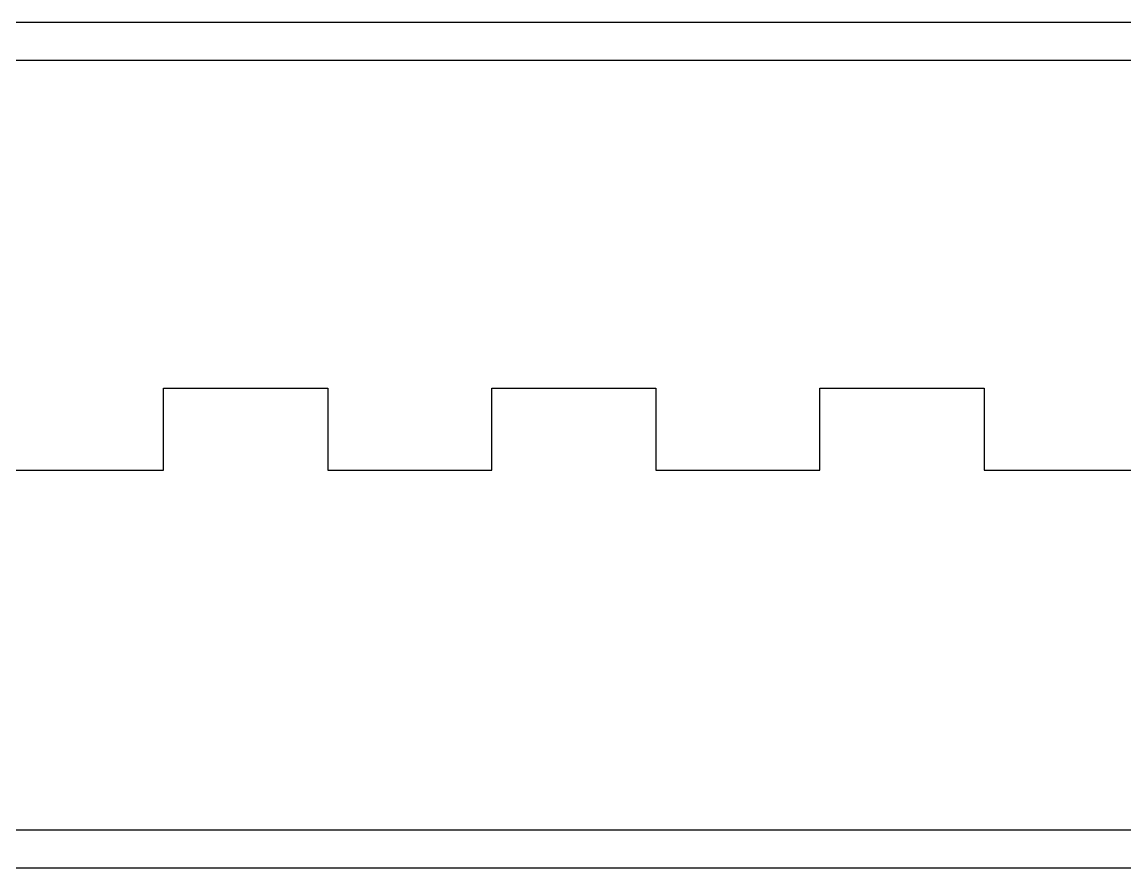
# Model space of a CAD drawing. Header units: millimetres. Extents: x -118 to 1034, y -150 to 646.
# Drawn here: x 653.2 to 733.8, y 345.3 to 407.2 of the extents above; entities that cross this region are included whole.
import ezdxf

# ---------------------------------------------------------------- set-up
doc = ezdxf.new("R2010")
doc.units = ezdxf.units.MM
doc.layers.add('text', color=5, linetype='Continuous')

msp = doc.modelspace()

# ---------------------------------------------------------------- linework, layer by layer
for p, q in [((647.0074, 407.1942), (855.5074, 407.1942)), ((647.0074, 407.1942), (855.5074, 407.1942)), ((647.0074, 407.1942), (855.5074, 407.1942)), ((647.0074, 407.1942), (855.5074, 407.1942)), ((647.0074, 407.1942), (855.5074, 407.1942)), ((647.0074, 407.1942), (855.5074, 407.1942)), ((647.0074, 407.1942), (855.5074, 407.1942)), ((647.0074, 407.1942), (855.5074, 407.1942)), ((647.0074, 407.1942), (855.5074, 407.1942)), ((647.0074, 407.1942), (855.5074, 407.1942)), ((647.0074, 407.1942), (855.5074, 407.1942)), ((647.0074, 407.1942), (855.5074, 407.1942)), ((647.0074, 407.1942), (855.5074, 407.1942)), ((647.0074, 407.1942), (855.5074, 407.1942)), ((647.0074, 407.1942), (855.5074, 407.1942)), ((647.0074, 407.1942), (855.5074, 407.1942)), ((647.0074, 407.1942), (855.5074, 407.1942)), ((647.0074, 407.1942), (855.5074, 407.1942)), ((647.0074, 407.1942), (855.5074, 407.1942)), ((647.0074, 407.1942), (855.5074, 407.1942)), ((647.0074, 407.1942), (855.5074, 407.1942)), ((647.0074, 407.1942), (855.5074, 407.1942)), ((647.0074, 407.1942), (855.5074, 407.1942)), ((647.0074, 407.1942), (855.5074, 407.1942)), ((647.0074, 407.1942), (855.5074, 407.1942)), ((647.0074, 407.1942), (855.5074, 407.1942)), ((647.0074, 407.1942), (855.5074, 407.1942)), ((647.0074, 407.1942), (855.5074, 407.1942)), ((647.0074, 407.1942), (855.5074, 407.1942)), ((647.0074, 407.1942), (855.5074, 407.1942)), ((663.5074, 374.3962), (663.5074, 380.3962)), ((663.5074, 380.3962), (675.5074, 380.3962)), ((663.5074, 374.3962), (663.5074, 380.3962)), ((663.5074, 380.3962), (675.5074, 380.3962)), ((663.5074, 374.3962), (663.5074, 380.3962)), ((663.5074, 380.3962), (675.5074, 380.3962)), ((663.5074, 374.3962), (663.5074, 380.3962)), ((663.5074, 380.3962), (675.5074, 380.3962)), ((663.5074, 374.3962), (663.5074, 380.3962)), ((663.5074, 380.3962), (675.5074, 380.3962)), ((663.5074, 374.3962), (663.5074, 380.3962)), ((663.5074, 380.3962), (675.5074, 380.3962)), ((663.5074, 374.3962), (663.5074, 380.3962)), ((663.5074, 380.3962), (675.5074, 380.3962)), ((663.5074, 374.3962), (663.5074, 380.3962)), ((663.5074, 380.3962), (675.5074, 380.3962)), ((663.5074, 374.3962), (663.5074, 380.3962)), ((663.5074, 380.3962), (675.5074, 380.3962)), ((663.5074, 374.3962), (663.5074, 380.3962)), ((663.5074, 380.3962), (675.5074, 380.3962)), ((663.5074, 374.3962), (663.5074, 380.3962)), ((663.5074, 380.3962), (675.5074, 380.3962)), ((663.5074, 374.3962), (663.5074, 380.3962)), ((663.5074, 380.3962), (675.5074, 380.3962)), ((663.5074, 374.3962), (663.5074, 380.3962)), ((663.5074, 380.3962), (675.5074, 380.3962)), ((663.5074, 374.3962), (663.5074, 380.3962)), ((663.5074, 380.3962), (675.5074, 380.3962)), ((663.5074, 374.3962), (663.5074, 380.3962)), ((663.5074, 380.3962), (675.5074, 380.3962)), ((663.5074, 374.3962), (663.5074, 380.3962)), ((663.5074, 380.3962), (675.5074, 380.3962)), ((663.5074, 374.3962), (663.5074, 380.3962)), ((663.5074, 380.3962), (675.5074, 380.3962)), ((663.5074, 374.3962), (663.5074, 380.3962)), ((663.5074, 380.3962), (675.5074, 380.3962)), ((663.5074, 374.3962), (663.5074, 380.3962)), ((663.5074, 380.3962), (675.5074, 380.3962)), ((663.5074, 374.3962), (663.5074, 380.3962)), ((663.5074, 380.3962), (675.5074, 380.3962)), ((663.5074, 374.3962), (663.5074, 380.3962)), ((663.5074, 380.3962), (675.5074, 380.3962)), ((663.5074, 374.3962), (663.5074, 380.3962)), ((663.5074, 380.3962), (675.5074, 380.3962)), ((663.5074, 374.3962), (663.5074, 380.3962)), ((663.5074, 380.3962), (675.5074, 380.3962)), ((663.5074, 374.3962), (663.5074, 380.3962)), ((663.5074, 380.3962), (675.5074, 380.3962)), ((663.5074, 374.3962), (663.5074, 380.3962)), ((663.5074, 380.3962), (675.5074, 380.3962)), ((663.5074, 374.3962), (663.5074, 380.3962)), ((663.5074, 380.3962), (675.5074, 380.3962)), ((663.5074, 374.3962), (663.5074, 380.3962)), ((663.5074, 380.3962), (675.5074, 380.3962)), ((663.5074, 374.3962), (663.5074, 380.3962)), ((663.5074, 380.3962), (675.5074, 380.3962)), ((663.5074, 374.3962), (663.5074, 380.3962)), ((663.5074, 380.3962), (675.5074, 380.3962)), ((663.5074, 374.3962), (663.5074, 380.3962)), ((663.5074, 380.3962), (675.5074, 380.3962)), ((675.5074, 380.3962), (675.5074, 374.3962)), ((675.5074, 380.3962), (675.5074, 374.3962)), ((675.5074, 380.3962), (675.5074, 374.3962)), ((675.5074, 380.3962), (675.5074, 374.3962)), ((675.5074, 380.3962), (675.5074, 374.3962)), ((675.5074, 380.3962), (675.5074, 374.3962)), ((675.5074, 380.3962), (675.5074, 374.3962)), ((675.5074, 380.3962), (675.5074, 374.3962)), ((675.5074, 380.3962), (675.5074, 374.3962)), ((675.5074, 380.3962), (675.5074, 374.3962)), ((675.5074, 380.3962), (675.5074, 374.3962)), ((675.5074, 380.3962), (675.5074, 374.3962)), ((675.5074, 380.3962), (675.5074, 374.3962)), ((675.5074, 380.3962), (675.5074, 374.3962)), ((675.5074, 380.3962), (675.5074, 374.3962)), ((675.5074, 380.3962), (675.5074, 374.3962)), ((675.5074, 380.3962), (675.5074, 374.3962)), ((675.5074, 380.3962), (675.5074, 374.3962)), ((675.5074, 380.3962), (675.5074, 374.3962)), ((675.5074, 380.3962), (675.5074, 374.3962)), ((675.5074, 380.3962), (675.5074, 374.3962)), ((675.5074, 380.3962), (675.5074, 374.3962)), ((675.5074, 380.3962), (675.5074, 374.3962)), ((675.5074, 380.3962), (675.5074, 374.3962)), ((675.5074, 380.3962), (675.5074, 374.3962)), ((675.5074, 380.3962), (675.5074, 374.3962)), ((675.5074, 380.3962), (675.5074, 374.3962)), ((675.5074, 380.3962), (675.5074, 374.3962)), ((675.5074, 380.3962), (675.5074, 374.3962)), ((675.5074, 380.3962), (675.5074, 374.3962)), ((687.5074, 374.3962), (687.5074, 380.3962)), ((687.5074, 380.3962), (699.5074, 380.3962)), ((687.5074, 374.3962), (687.5074, 380.3962)), ((687.5074, 380.3962), (699.5074, 380.3962)), ((687.5074, 374.3962), (687.5074, 380.3962)), ((687.5074, 380.3962), (699.5074, 380.3962)), ((687.5074, 374.3962), (687.5074, 380.3962)), ((687.5074, 380.3962), (699.5074, 380.3962)), ((687.5074, 374.3962), (687.5074, 380.3962)), ((687.5074, 380.3962), (699.5074, 380.3962)), ((687.5074, 374.3962), (687.5074, 380.3962)), ((687.5074, 380.3962), (699.5074, 380.3962)), ((687.5074, 374.3962), (687.5074, 380.3962)), ((687.5074, 380.3962), (699.5074, 380.3962)), ((687.5074, 374.3962), (687.5074, 380.3962)), ((687.5074, 380.3962), (699.5074, 380.3962)), ((687.5074, 374.3962), (687.5074, 380.3962)), ((687.5074, 380.3962), (699.5074, 380.3962)), ((687.5074, 374.3962), (687.5074, 380.3962)), ((687.5074, 380.3962), (699.5074, 380.3962)), ((687.5074, 374.3962), (687.5074, 380.3962)), ((687.5074, 380.3962), (699.5074, 380.3962)), ((687.5074, 374.3962), (687.5074, 380.3962)), ((687.5074, 380.3962), (699.5074, 380.3962)), ((687.5074, 374.3962), (687.5074, 380.3962)), ((687.5074, 380.3962), (699.5074, 380.3962)), ((687.5074, 374.3962), (687.5074, 380.3962)), ((687.5074, 380.3962), (699.5074, 380.3962)), ((687.5074, 374.3962), (687.5074, 380.3962)), ((687.5074, 380.3962), (699.5074, 380.3962)), ((687.5074, 374.3962), (687.5074, 380.3962)), ((687.5074, 380.3962), (699.5074, 380.3962)), ((687.5074, 374.3962), (687.5074, 380.3962)), ((687.5074, 380.3962), (699.5074, 380.3962)), ((687.5074, 374.3962), (687.5074, 380.3962)), ((687.5074, 380.3962), (699.5074, 380.3962)), ((687.5074, 374.3962), (687.5074, 380.3962)), ((687.5074, 380.3962), (699.5074, 380.3962)), ((687.5074, 374.3962), (687.5074, 380.3962)), ((687.5074, 380.3962), (699.5074, 380.3962)), ((687.5074, 374.3962), (687.5074, 380.3962)), ((687.5074, 380.3962), (699.5074, 380.3962)), ((687.5074, 374.3962), (687.5074, 380.3962)), ((687.5074, 380.3962), (699.5074, 380.3962)), ((687.5074, 374.3962), (687.5074, 380.3962)), ((687.5074, 380.3962), (699.5074, 380.3962)), ((687.5074, 374.3962), (687.5074, 380.3962)), ((687.5074, 380.3962), (699.5074, 380.3962)), ((687.5074, 374.3962), (687.5074, 380.3962)), ((687.5074, 380.3962), (699.5074, 380.3962)), ((687.5074, 374.3962), (687.5074, 380.3962)), ((687.5074, 380.3962), (699.5074, 380.3962)), ((687.5074, 374.3962), (687.5074, 380.3962)), ((687.5074, 380.3962), (699.5074, 380.3962)), ((687.5074, 374.3962), (687.5074, 380.3962)), ((687.5074, 380.3962), (699.5074, 380.3962)), ((687.5074, 374.3962), (687.5074, 380.3962)), ((687.5074, 380.3962), (699.5074, 380.3962)), ((687.5074, 374.3962), (687.5074, 380.3962)), ((687.5074, 380.3962), (699.5074, 380.3962)), ((699.5074, 380.3962), (699.5074, 374.3962)), ((699.5074, 380.3962), (699.5074, 374.3962)), ((699.5074, 380.3962), (699.5074, 374.3962)), ((699.5074, 380.3962), (699.5074, 374.3962)), ((699.5074, 380.3962), (699.5074, 374.3962)), ((699.5074, 380.3962), (699.5074, 374.3962)), ((699.5074, 380.3962), (699.5074, 374.3962)), ((699.5074, 380.3962), (699.5074, 374.3962)), ((699.5074, 380.3962), (699.5074, 374.3962)), ((699.5074, 380.3962), (699.5074, 374.3962)), ((699.5074, 380.3962), (699.5074, 374.3962)), ((699.5074, 380.3962), (699.5074, 374.3962)), ((699.5074, 380.3962), (699.5074, 374.3962)), ((699.5074, 380.3962), (699.5074, 374.3962)), ((699.5074, 380.3962), (699.5074, 374.3962)), ((699.5074, 380.3962), (699.5074, 374.3962)), ((699.5074, 380.3962), (699.5074, 374.3962)), ((699.5074, 380.3962), (699.5074, 374.3962)), ((699.5074, 380.3962), (699.5074, 374.3962)), ((699.5074, 380.3962), (699.5074, 374.3962)), ((699.5074, 380.3962), (699.5074, 374.3962)), ((699.5074, 380.3962), (699.5074, 374.3962)), ((699.5074, 380.3962), (699.5074, 374.3962)), ((699.5074, 380.3962), (699.5074, 374.3962)), ((699.5074, 380.3962), (699.5074, 374.3962)), ((699.5074, 380.3962), (699.5074, 374.3962)), ((699.5074, 380.3962), (699.5074, 374.3962)), ((699.5074, 380.3962), (699.5074, 374.3962)), ((699.5074, 380.3962), (699.5074, 374.3962)), ((699.5074, 380.3962), (699.5074, 374.3962)), ((711.5074, 374.3962), (711.5074, 380.3962)), ((711.5074, 380.3962), (723.5074, 380.3962)), ((711.5074, 374.3962), (711.5074, 380.3962)), ((711.5074, 380.3962), (723.5074, 380.3962)), ((711.5074, 374.3962), (711.5074, 380.3962)), ((711.5074, 380.3962), (723.5074, 380.3962)), ((711.5074, 374.3962), (711.5074, 380.3962)), ((711.5074, 380.3962), (723.5074, 380.3962)), ((711.5074, 374.3962), (711.5074, 380.3962)), ((711.5074, 380.3962), (723.5074, 380.3962)), ((711.5074, 374.3962), (711.5074, 380.3962)), ((711.5074, 380.3962), (723.5074, 380.3962)), ((711.5074, 374.3962), (711.5074, 380.3962)), ((711.5074, 380.3962), (723.5074, 380.3962)), ((711.5074, 374.3962), (711.5074, 380.3962)), ((711.5074, 380.3962), (723.5074, 380.3962)), ((711.5074, 374.3962), (711.5074, 380.3962)), ((711.5074, 380.3962), (723.5074, 380.3962)), ((711.5074, 374.3962), (711.5074, 380.3962)), ((711.5074, 380.3962), (723.5074, 380.3962)), ((711.5074, 374.3962), (711.5074, 380.3962)), ((711.5074, 380.3962), (723.5074, 380.3962)), ((711.5074, 374.3962), (711.5074, 380.3962)), ((711.5074, 380.3962), (723.5074, 380.3962)), ((711.5074, 374.3962), (711.5074, 380.3962)), ((711.5074, 380.3962), (723.5074, 380.3962)), ((711.5074, 374.3962), (711.5074, 380.3962)), ((711.5074, 380.3962), (723.5074, 380.3962)), ((711.5074, 374.3962), (711.5074, 380.3962)), ((711.5074, 380.3962), (723.5074, 380.3962)), ((711.5074, 374.3962), (711.5074, 380.3962)), ((711.5074, 380.3962), (723.5074, 380.3962)), ((711.5074, 374.3962), (711.5074, 380.3962)), ((711.5074, 380.3962), (723.5074, 380.3962)), ((711.5074, 374.3962), (711.5074, 380.3962)), ((711.5074, 380.3962), (723.5074, 380.3962)), ((711.5074, 374.3962), (711.5074, 380.3962)), ((711.5074, 380.3962), (723.5074, 380.3962)), ((711.5074, 374.3962), (711.5074, 380.3962)), ((711.5074, 380.3962), (723.5074, 380.3962)), ((711.5074, 374.3962), (711.5074, 380.3962)), ((711.5074, 380.3962), (723.5074, 380.3962)), ((711.5074, 374.3962), (711.5074, 380.3962)), ((711.5074, 380.3962), (723.5074, 380.3962)), ((711.5074, 374.3962), (711.5074, 380.3962)), ((711.5074, 380.3962), (723.5074, 380.3962)), ((711.5074, 374.3962), (711.5074, 380.3962)), ((711.5074, 380.3962), (723.5074, 380.3962)), ((711.5074, 374.3962), (711.5074, 380.3962)), ((711.5074, 380.3962), (723.5074, 380.3962)), ((711.5074, 374.3962), (711.5074, 380.3962)), ((711.5074, 380.3962), (723.5074, 380.3962)), ((711.5074, 374.3962), (711.5074, 380.3962)), ((711.5074, 380.3962), (723.5074, 380.3962)), ((711.5074, 374.3962), (711.5074, 380.3962)), ((711.5074, 380.3962), (723.5074, 380.3962)), ((711.5074, 374.3962), (711.5074, 380.3962)), ((711.5074, 380.3962), (723.5074, 380.3962)), ((711.5074, 374.3962), (711.5074, 380.3962)), ((711.5074, 380.3962), (723.5074, 380.3962)), ((723.5074, 380.3962), (723.5074, 374.3962)), ((723.5074, 380.3962), (723.5074, 374.3962)), ((723.5074, 380.3962), (723.5074, 374.3962)), ((723.5074, 380.3962), (723.5074, 374.3962)), ((723.5074, 380.3962), (723.5074, 374.3962)), ((723.5074, 380.3962), (723.5074, 374.3962)), ((723.5074, 380.3962), (723.5074, 374.3962)), ((723.5074, 380.3962), (723.5074, 374.3962)), ((723.5074, 380.3962), (723.5074, 374.3962)), ((723.5074, 380.3962), (723.5074, 374.3962)), ((723.5074, 380.3962), (723.5074, 374.3962)), ((723.5074, 380.3962), (723.5074, 374.3962)), ((723.5074, 380.3962), (723.5074, 374.3962)), ((723.5074, 380.3962), (723.5074, 374.3962)), ((723.5074, 380.3962), (723.5074, 374.3962)), ((723.5074, 380.3962), (723.5074, 374.3962)), ((723.5074, 380.3962), (723.5074, 374.3962)), ((723.5074, 380.3962), (723.5074, 374.3962)), ((723.5074, 380.3962), (723.5074, 374.3962)), ((723.5074, 380.3962), (723.5074, 374.3962)), ((723.5074, 380.3962), (723.5074, 374.3962)), ((723.5074, 380.3962), (723.5074, 374.3962)), ((723.5074, 380.3962), (723.5074, 374.3962)), ((723.5074, 380.3962), (723.5074, 374.3962)), ((723.5074, 380.3962), (723.5074, 374.3962)), ((723.5074, 380.3962), (723.5074, 374.3962)), ((723.5074, 380.3962), (723.5074, 374.3962)), ((723.5074, 380.3962), (723.5074, 374.3962)), ((723.5074, 380.3962), (723.5074, 374.3962)), ((723.5074, 380.3962), (723.5074, 374.3962)), ((651.5074, 374.3962), (663.5074, 374.3962)), ((651.5074, 374.3962), (663.5074, 374.3962)), ((651.5074, 374.3962), (663.5074, 374.3962)), ((651.5074, 374.3962), (663.5074, 374.3962)), ((651.5074, 374.3962), (663.5074, 374.3962)), ((651.5074, 374.3962), (663.5074, 374.3962)), ((651.5074, 374.3962), (663.5074, 374.3962)), ((651.5074, 374.3962), (663.5074, 374.3962)), ((651.5074, 374.3962), (663.5074, 374.3962)), ((651.5074, 374.3962), (663.5074, 374.3962)), ((651.5074, 374.3962), (663.5074, 374.3962)), ((651.5074, 374.3962), (663.5074, 374.3962)), ((651.5074, 374.3962), (663.5074, 374.3962)), ((651.5074, 374.3962), (663.5074, 374.3962)), ((651.5074, 374.3962), (663.5074, 374.3962)), ((651.5074, 374.3962), (663.5074, 374.3962)), ((651.5074, 374.3962), (663.5074, 374.3962)), ((651.5074, 374.3962), (663.5074, 374.3962)), ((651.5074, 374.3962), (663.5074, 374.3962)), ((651.5074, 374.3962), (663.5074, 374.3962)), ((651.5074, 374.3962), (663.5074, 374.3962)), ((651.5074, 374.3962), (663.5074, 374.3962)), ((651.5074, 374.3962), (663.5074, 374.3962)), ((651.5074, 374.3962), (663.5074, 374.3962)), ((651.5074, 374.3962), (663.5074, 374.3962)), ((651.5074, 374.3962), (663.5074, 374.3962)), ((651.5074, 374.3962), (663.5074, 374.3962)), ((651.5074, 374.3962), (663.5074, 374.3962)), ((651.5074, 374.3962), (663.5074, 374.3962)), ((651.5074, 374.3962), (663.5074, 374.3962)), ((675.5074, 374.3962), (687.5074, 374.3962)), ((675.5074, 374.3962), (687.5074, 374.3962)), ((675.5074, 374.3962), (687.5074, 374.3962)), ((675.5074, 374.3962), (687.5074, 374.3962)), ((675.5074, 374.3962), (687.5074, 374.3962)), ((675.5074, 374.3962), (687.5074, 374.3962)), ((675.5074, 374.3962), (687.5074, 374.3962)), ((675.5074, 374.3962), (687.5074, 374.3962)), ((675.5074, 374.3962), (687.5074, 374.3962)), ((675.5074, 374.3962), (687.5074, 374.3962)), ((675.5074, 374.3962), (687.5074, 374.3962)), ((675.5074, 374.3962), (687.5074, 374.3962)), ((675.5074, 374.3962), (687.5074, 374.3962)), ((675.5074, 374.3962), (687.5074, 374.3962)), ((675.5074, 374.3962), (687.5074, 374.3962)), ((675.5074, 374.3962), (687.5074, 374.3962)), ((675.5074, 374.3962), (687.5074, 374.3962)), ((675.5074, 374.3962), (687.5074, 374.3962)), ((675.5074, 374.3962), (687.5074, 374.3962)), ((675.5074, 374.3962), (687.5074, 374.3962)), ((675.5074, 374.3962), (687.5074, 374.3962)), ((675.5074, 374.3962), (687.5074, 374.3962)), ((675.5074, 374.3962), (687.5074, 374.3962)), ((675.5074, 374.3962), (687.5074, 374.3962)), ((675.5074, 374.3962), (687.5074, 374.3962)), ((675.5074, 374.3962), (687.5074, 374.3962)), ((675.5074, 374.3962), (687.5074, 374.3962)), ((675.5074, 374.3962), (687.5074, 374.3962)), ((675.5074, 374.3962), (687.5074, 374.3962)), ((675.5074, 374.3962), (687.5074, 374.3962)), ((699.5074, 374.3962), (711.5074, 374.3962)), ((699.5074, 374.3962), (711.5074, 374.3962)), ((699.5074, 374.3962), (711.5074, 374.3962)), ((699.5074, 374.3962), (711.5074, 374.3962)), ((699.5074, 374.3962), (711.5074, 374.3962)), ((699.5074, 374.3962), (711.5074, 374.3962)), ((699.5074, 374.3962), (711.5074, 374.3962)), ((699.5074, 374.3962), (711.5074, 374.3962)), ((699.5074, 374.3962), (711.5074, 374.3962)), ((699.5074, 374.3962), (711.5074, 374.3962)), ((699.5074, 374.3962), (711.5074, 374.3962)), ((699.5074, 374.3962), (711.5074, 374.3962)), ((699.5074, 374.3962), (711.5074, 374.3962)), ((699.5074, 374.3962), (711.5074, 374.3962)), ((699.5074, 374.3962), (711.5074, 374.3962)), ((699.5074, 374.3962), (711.5074, 374.3962)), ((699.5074, 374.3962), (711.5074, 374.3962)), ((699.5074, 374.3962), (711.5074, 374.3962)), ((699.5074, 374.3962), (711.5074, 374.3962)), ((699.5074, 374.3962), (711.5074, 374.3962)), ((699.5074, 374.3962), (711.5074, 374.3962)), ((699.5074, 374.3962), (711.5074, 374.3962)), ((699.5074, 374.3962), (711.5074, 374.3962)), ((699.5074, 374.3962), (711.5074, 374.3962)), ((699.5074, 374.3962), (711.5074, 374.3962)), ((699.5074, 374.3962), (711.5074, 374.3962)), ((699.5074, 374.3962), (711.5074, 374.3962)), ((699.5074, 374.3962), (711.5074, 374.3962)), ((699.5074, 374.3962), (711.5074, 374.3962)), ((699.5074, 374.3962), (711.5074, 374.3962)), ((723.5074, 374.3962), (735.5074, 374.3962)), ((723.5074, 374.3962), (735.5074, 374.3962)), ((723.5074, 374.3962), (735.5074, 374.3962)), ((723.5074, 374.3962), (735.5074, 374.3962)), ((723.5074, 374.3962), (735.5074, 374.3962)), ((723.5074, 374.3962), (735.5074, 374.3962)), ((723.5074, 374.3962), (735.5074, 374.3962)), ((723.5074, 374.3962), (735.5074, 374.3962)), ((723.5074, 374.3962), (735.5074, 374.3962)), ((723.5074, 374.3962), (735.5074, 374.3962)), ((723.5074, 374.3962), (735.5074, 374.3962)), ((723.5074, 374.3962), (735.5074, 374.3962)), ((723.5074, 374.3962), (735.5074, 374.3962)), ((723.5074, 374.3962), (735.5074, 374.3962)), ((723.5074, 374.3962), (735.5074, 374.3962)), ((723.5074, 374.3962), (735.5074, 374.3962)), ((723.5074, 374.3962), (735.5074, 374.3962)), ((723.5074, 374.3962), (735.5074, 374.3962)), ((723.5074, 374.3962), (735.5074, 374.3962)), ((723.5074, 374.3962), (735.5074, 374.3962)), ((723.5074, 374.3962), (735.5074, 374.3962)), ((723.5074, 374.3962), (735.5074, 374.3962)), ((723.5074, 374.3962), (735.5074, 374.3962)), ((723.5074, 374.3962), (735.5074, 374.3962)), ((723.5074, 374.3962), (735.5074, 374.3962)), ((723.5074, 374.3962), (735.5074, 374.3962)), ((723.5074, 374.3962), (735.5074, 374.3962)), ((723.5074, 374.3962), (735.5074, 374.3962)), ((723.5074, 374.3962), (735.5074, 374.3962)), ((723.5074, 374.3962), (735.5074, 374.3962)), ((647.0074, 348.0963), (855.5074, 348.0963)), ((647.0074, 348.0963), (855.5074, 348.0963)), ((647.0074, 348.0963), (855.5074, 348.0963)), ((647.0074, 348.0963), (855.5074, 348.0963)), ((647.0074, 348.0963), (855.5074, 348.0963)), ((647.0074, 348.0963), (855.5074, 348.0963)), ((647.0074, 348.0963), (855.5074, 348.0963)), ((647.0074, 348.0963), (855.5074, 348.0963)), ((647.0074, 348.0963), (855.5074, 348.0963)), ((647.0074, 348.0963), (855.5074, 348.0963)), ((647.0074, 348.0963), (855.5074, 348.0963)), ((647.0074, 348.0963), (855.5074, 348.0963)), ((647.0074, 348.0963), (855.5074, 348.0963)), ((647.0074, 348.0963), (855.5074, 348.0963)), ((647.0074, 348.0963), (855.5074, 348.0963)), ((647.0074, 348.0963), (855.5074, 348.0963)), ((647.0074, 348.0963), (855.5074, 348.0963)), ((647.0074, 348.0963), (855.5074, 348.0963)), ((647.0074, 348.0963), (855.5074, 348.0963)), ((647.0074, 348.0963), (855.5074, 348.0963)), ((647.0074, 348.0963), (855.5074, 348.0963)), ((647.0074, 348.0963), (855.5074, 348.0963)), ((647.0074, 348.0963), (855.5074, 348.0963)), ((647.0074, 348.0963), (855.5074, 348.0963)), ((647.0074, 348.0963), (855.5074, 348.0963)), ((647.0074, 348.0963), (855.5074, 348.0963)), ((647.0074, 348.0963), (855.5074, 348.0963)), ((647.0074, 348.0963), (855.5074, 348.0963)), ((647.0074, 348.0963), (855.5074, 348.0963)), ((647.0074, 348.0963), (855.5074, 348.0963))]:
    msp.add_line(p, q)
at = {"layer": 'text'}
for p, q in [((435.5074, 404.3962), (855.5074, 404.3962)), ((435.5074, 404.3962), (855.5074, 404.3962)), ((435.5074, 404.3962), (855.5074, 404.3962)), ((435.5074, 404.3962), (855.5074, 404.3962)), ((435.5074, 404.3962), (855.5074, 404.3962)), ((435.5074, 404.3962), (855.5074, 404.3962)), ((435.5074, 404.3962), (855.5074, 404.3962)), ((435.5074, 404.3962), (855.5074, 404.3962)), ((435.5074, 404.3962), (855.5074, 404.3962)), ((435.5074, 404.3962), (855.5074, 404.3962)), ((435.5074, 404.3962), (855.5074, 404.3962)), ((435.5074, 404.3962), (855.5074, 404.3962)), ((435.5074, 404.3962), (855.5074, 404.3962)), ((435.5074, 404.3962), (855.5074, 404.3962)), ((435.5074, 404.3962), (855.5074, 404.3962)), ((435.5074, 404.3962), (855.5074, 404.3962)), ((435.5074, 404.3962), (855.5074, 404.3962)), ((435.5074, 404.3962), (855.5074, 404.3962)), ((435.5074, 404.3962), (855.5074, 404.3962)), ((435.5074, 404.3962), (855.5074, 404.3962)), ((435.5074, 404.3962), (855.5074, 404.3962)), ((435.5074, 404.3962), (855.5074, 404.3962)), ((435.5074, 404.3962), (855.5074, 404.3962)), ((435.5074, 404.3962), (855.5074, 404.3962)), ((435.5074, 404.3962), (855.5074, 404.3962)), ((435.5074, 404.3962), (855.5074, 404.3962)), ((435.5074, 404.3962), (855.5074, 404.3962)), ((435.5074, 404.3962), (855.5074, 404.3962)), ((435.5074, 404.3962), (855.5074, 404.3962)), ((435.5074, 404.3962), (855.5074, 404.3962)), ((435.5074, 345.2983), (855.5074, 345.2983)), ((435.5074, 345.2983), (855.5074, 345.2983)), ((435.5074, 345.2983), (855.5074, 345.2983)), ((435.5074, 345.2983), (855.5074, 345.2983)), ((435.5074, 345.2983), (855.5074, 345.2983)), ((435.5074, 345.2983), (855.5074, 345.2983)), ((435.5074, 345.2983), (855.5074, 345.2983)), ((435.5074, 345.2983), (855.5074, 345.2983)), ((435.5074, 345.2983), (855.5074, 345.2983)), ((435.5074, 345.2983), (855.5074, 345.2983)), ((435.5074, 345.2983), (855.5074, 345.2983)), ((435.5074, 345.2983), (855.5074, 345.2983)), ((435.5074, 345.2983), (855.5074, 345.2983)), ((435.5074, 345.2983), (855.5074, 345.2983)), ((435.5074, 345.2983), (855.5074, 345.2983)), ((435.5074, 345.2983), (855.5074, 345.2983)), ((435.5074, 345.2983), (855.5074, 345.2983)), ((435.5074, 345.2983), (855.5074, 345.2983)), ((435.5074, 345.2983), (855.5074, 345.2983)), ((435.5074, 345.2983), (855.5074, 345.2983)), ((435.5074, 345.2983), (855.5074, 345.2983)), ((435.5074, 345.2983), (855.5074, 345.2983)), ((435.5074, 345.2983), (855.5074, 345.2983)), ((435.5074, 345.2983), (855.5074, 345.2983)), ((435.5074, 345.2983), (855.5074, 345.2983)), ((435.5074, 345.2983), (855.5074, 345.2983)), ((435.5074, 345.2983), (855.5074, 345.2983)), ((435.5074, 345.2983), (855.5074, 345.2983)), ((435.5074, 345.2983), (855.5074, 345.2983)), ((435.5074, 345.2983), (855.5074, 345.2983))]:
    msp.add_line(p, q, dxfattribs=at)

doc.saveas('drawing.dxf')
